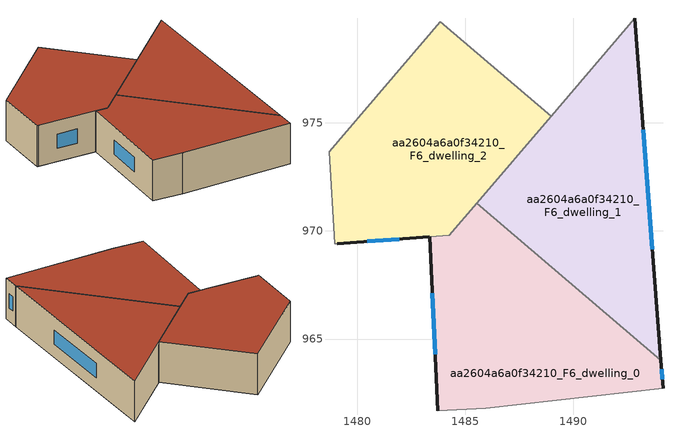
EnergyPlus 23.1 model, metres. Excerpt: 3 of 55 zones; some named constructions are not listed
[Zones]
aa2604a6a0f34210_F6_dwelling_0
 floor to aa2604a6a0f34210_F5_dwelling_0 (EU_floor_Construction): 1494.09,963.52 1494.16,962.72 1485.95,961.8 1483.74,961.69 1483.48,967.21 1486.13,970.32 z18
 floor to aa2604a6a0f34210_F5_dwelling_2 (EU_floor_Construction): 1486.37,970.59 1483.48,967.21 1483.36,969.73 1484.27,969.8 1485.55,971.29 z18
 floor to aa2604a6a0f34210_F5_dwelling_1 (EU_floor_Construction): 1494.06,964.02 1494.09,963.52 1486.13,970.32 1486.37,970.59 z18
 wall outside (EU_wall_Construction): 1483.36,969.73 1483.74,961.69 / 1494.16,962.72 1494.06,964.02 z18:21
 wall adiabatic (EU_wall_Construction): 1483.74,961.69 1485.95,961.8 1494.16,962.72 z18:21
 wall to aa2604a6a0f34210_F6_dwelling_1 (EU_wall_Construction): 1494.06,964.02 1485.55,971.29 z18:21
 wall to aa2604a6a0f34210_F6_dwelling_2 (EU_wall_Construction): 1485.55,971.29 1484.27,969.8 1483.36,969.73 z18:21
 window (EU_Window_Construction): 1483.48,967.11 1483.61,964.3 / 1494.12,963.14 1494.09,963.6 z18.98:20.02
 roof outside (EU_roof_Construction): 1494.16,962.72 1494.06,964.02 1485.55,971.29 1484.27,969.8 1483.36,969.73 1483.74,961.69 1485.95,961.8 z21
aa2604a6a0f34210_F6_dwelling_1
 floor to aa2604a6a0f34210_F5_dwelling_1 (EU_floor_Construction): 1492.96,978.31 1494.06,964.02 1486.37,970.59 z18
 floor to aa2604a6a0f34210_F5_dwelling_3 (EU_floor_Construction): 1492.84,979.83 1492.96,978.31 1489.33,974.07 1488.51,974.77 z18
 floor to aa2604a6a0f34210_F5_dwelling_2 (EU_floor_Construction): 1489.33,974.07 1486.37,970.59 1485.55,971.29 1488.51,974.77 z18
 wall outside (EU_wall_Construction): 1494.06,964.02 1492.84,979.83 z18:21
 wall to aa2604a6a0f34210_F6_dwelling_3 (EU_wall_Construction): 1492.84,979.83 1488.98,975.31 z18:21
 wall to aa2604a6a0f34210_F6_dwelling_2 (EU_wall_Construction): 1488.98,975.31 1485.55,971.29 z18:21
 window (EU_Window_Construction): 1493.66,969.16 1493.24,974.69 z18.98:20.02
 roof outside (EU_roof_Construction): 1494.06,964.02 1492.84,979.83 1485.55,971.29 z21
aa2604a6a0f34210_F6_dwelling_2
 floor to aa2604a6a0f34210_F5_dwelling_2 (EU_floor_Construction): 1488.51,974.77 1484.27,969.8 1478.98,969.4 1478.84,971.48 1484.55,978.15 z18
 floor to aa2604a6a0f34210_F5_dwelling_4 (EU_floor_Construction): 1485.01,978.69 1478.84,971.48 1478.7,973.65 1483.85,979.68 z18
 floor to aa2604a6a0f34210_F5_dwelling_3 (EU_floor_Construction): 1488.98,975.31 1488.51,974.77 1484.55,978.15 1485.01,978.69 z18
 wall outside (EU_wall_Construction): 1479.07,969.41 1483.35,969.73 z18:21
 wall adiabatic (EU_wall_Construction): 1478.7,973.65 1478.98,969.4 1479.07,969.41 z18:21
 wall to aa2604a6a0f34210_F6_dwelling_3 (EU_wall_Construction): 1488.98,975.31 1483.85,979.68 1478.7,973.65 z18:21
 window (EU_Window_Construction): 1480.47,969.51 1481.96,969.62 z18.98:20.02
 roof outside (EU_roof_Construction): 1484.27,969.8 1488.98,975.31 1483.85,979.68 1478.7,973.65 1478.98,969.4 1479.07,969.41 z21
[SCHEDULE:FILE] Column Number=1; Rows to Skip at Top=0; Number of Hours of Data=8760; Column Separator=Comma; Interpolate to Timestep=No; Minutes per Item=60; Adjust Schedule for Daylight Savings=Yes
Name | File
EU_Step8_GainSchedule_aa2604a6a0f34210_F1_dwelling_2_f000 | ../../schedules/aa2604a6a0f34210/aa2604a6a0f34210_F1_dwelling_2_f000_gain.csv
EU_Step8_GainSchedule_aa2604a6a0f34210_F1_dwelling_3_f000 | ../../schedules/aa2604a6a0f34210/aa2604a6a0f34210_F1_dwelling_3_f000_gain.csv
EU_Step8_GainSchedule_aa2604a6a0f34210_F1_dwelling_4_f000 | ../../schedules/aa2604a6a0f34210/aa2604a6a0f34210_F1_dwelling_4_f000_gain.csv
EU_Step8_GainSchedule_aa2604a6a0f34210_F1_dwelling_5_f000 | ../../schedules/aa2604a6a0f34210/aa2604a6a0f34210_F1_dwelling_5_f000_gain.csv
EU_Step8_GainSchedule_aa2604a6a0f34210_F1_dwelling_6_f000 | ../../schedules/aa2604a6a0f34210/aa2604a6a0f34210_F1_dwelling_6_f000_gain.csv
EU_Step8_GainSchedule_aa2604a6a0f34210_F1_dwelling_7_f000 | ../../schedules/aa2604a6a0f34210/aa2604a6a0f34210_F1_dwelling_7_f000_gain.csv
EU_Step8_GainSchedule_aa2604a6a0f34210_F2_dwelling_0_f000 | ../../schedules/aa2604a6a0f34210/aa2604a6a0f34210_F2_dwelling_0_f000_gain.csv
EU_Step8_GainSchedule_aa2604a6a0f34210_F2_dwelling_1_f000 | ../../schedules/aa2604a6a0f34210/aa2604a6a0f34210_F2_dwelling_1_f000_gain.csv
EU_Step8_GainSchedule_aa2604a6a0f34210_F2_dwelling_2_f000 | ../../schedules/aa2604a6a0f34210/aa2604a6a0f34210_F2_dwelling_2_f000_gain.csv
EU_Step8_GainSchedule_aa2604a6a0f34210_F2_dwelling_3_f000 | ../../schedules/aa2604a6a0f34210/aa2604a6a0f34210_F2_dwelling_3_f000_gain.csv
EU_Step8_GainSchedule_aa2604a6a0f34210_F2_dwelling_4_f000 | ../../schedules/aa2604a6a0f34210/aa2604a6a0f34210_F2_dwelling_4_f000_gain.csv
EU_Step8_GainSchedule_aa2604a6a0f34210_F2_dwelling_5_f000 | ../../schedules/aa2604a6a0f34210/aa2604a6a0f34210_F2_dwelling_5_f000_gain.csv
EU_Step8_GainSchedule_aa2604a6a0f34210_F2_dwelling_6_f000 | ../../schedules/aa2604a6a0f34210/aa2604a6a0f34210_F2_dwelling_6_f000_gain.csv
EU_Step8_GainSchedule_aa2604a6a0f34210_F2_dwelling_7_f000 | ../../schedules/aa2604a6a0f34210/aa2604a6a0f34210_F2_dwelling_7_f000_gain.csv
EU_Step8_GainSchedule_aa2604a6a0f34210_F3_dwelling_0_f000 | ../../schedules/aa2604a6a0f34210/aa2604a6a0f34210_F3_dwelling_0_f000_gain.csv
EU_Step8_GainSchedule_aa2604a6a0f34210_F3_dwelling_1_f000 | ../../schedules/aa2604a6a0f34210/aa2604a6a0f34210_F3_dwelling_1_f000_gain.csv
EU_Step8_GainSchedule_aa2604a6a0f34210_F3_dwelling_2_f000 | ../../schedules/aa2604a6a0f34210/aa2604a6a0f34210_F3_dwelling_2_f000_gain.csv
EU_Step8_GainSchedule_aa2604a6a0f34210_F3_dwelling_3_f000 | ../../schedules/aa2604a6a0f34210/aa2604a6a0f34210_F3_dwelling_3_f000_gain.csv
EU_Step8_GainSchedule_aa2604a6a0f34210_F3_dwelling_4_f000 | ../../schedules/aa2604a6a0f34210/aa2604a6a0f34210_F3_dwelling_4_f000_gain.csv
EU_Step8_GainSchedule_aa2604a6a0f34210_F3_dwelling_5_f000 | ../../schedules/aa2604a6a0f34210/aa2604a6a0f34210_F3_dwelling_5_f000_gain.csv
EU_Step8_GainSchedule_aa2604a6a0f34210_F3_dwelling_6_f000 | ../../schedules/aa2604a6a0f34210/aa2604a6a0f34210_F3_dwelling_6_f000_gain.csv
EU_Step8_GainSchedule_aa2604a6a0f34210_F3_dwelling_7_f000 | ../../schedules/aa2604a6a0f34210/aa2604a6a0f34210_F3_dwelling_7_f000_gain.csv
